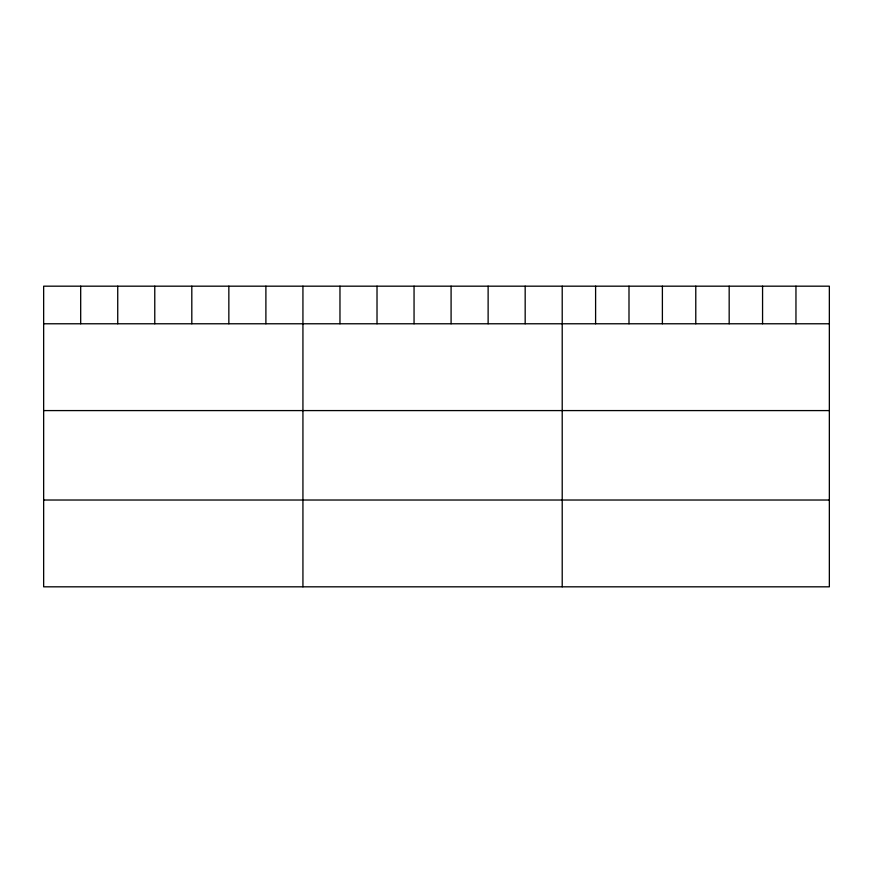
<?xml version="1.0" encoding="UTF-8"?>
<svg xmlns="http://www.w3.org/2000/svg" width="873" height="873" viewBox="0 0 873 873"><rect width="100%" height="100%" fill="white"/><g stroke="black" fill="none" stroke-linecap="round" stroke-linejoin="round"><path stroke-width="1.31" d="M829.35 323.774L829.35 586.82L43.65 586.82L43.65 286.18L829.35 286.18L829.35 323.774L43.65 323.774M43.65 410.583L829.35 410.583M43.65 500.022L829.35 500.022M795.958 286.18L795.958 323.774M762.566 286.18L762.566 323.774M729.173 286.18L729.173 323.774M695.781 286.18L695.781 323.774M662.389 286.18L662.389 323.774M628.996 286.18L628.996 323.774M595.604 286.18L595.604 323.774M562.212 286.18L562.212 586.82M525.175 286.18L525.175 323.774M488.127 286.18L488.127 323.774M451.09 286.18L451.09 323.774M414.053 286.18L414.053 323.774M377.016 286.18L377.016 323.774M339.968 286.18L339.968 323.774M302.931 286.18L302.931 586.82M265.894 286.18L265.894 323.774M228.846 286.18L228.846 323.774M191.809 286.18L191.809 323.774M154.772 286.18L154.772 323.774M117.735 286.18L117.735 323.774M80.687 286.18L80.687 323.774"/></g></svg>
